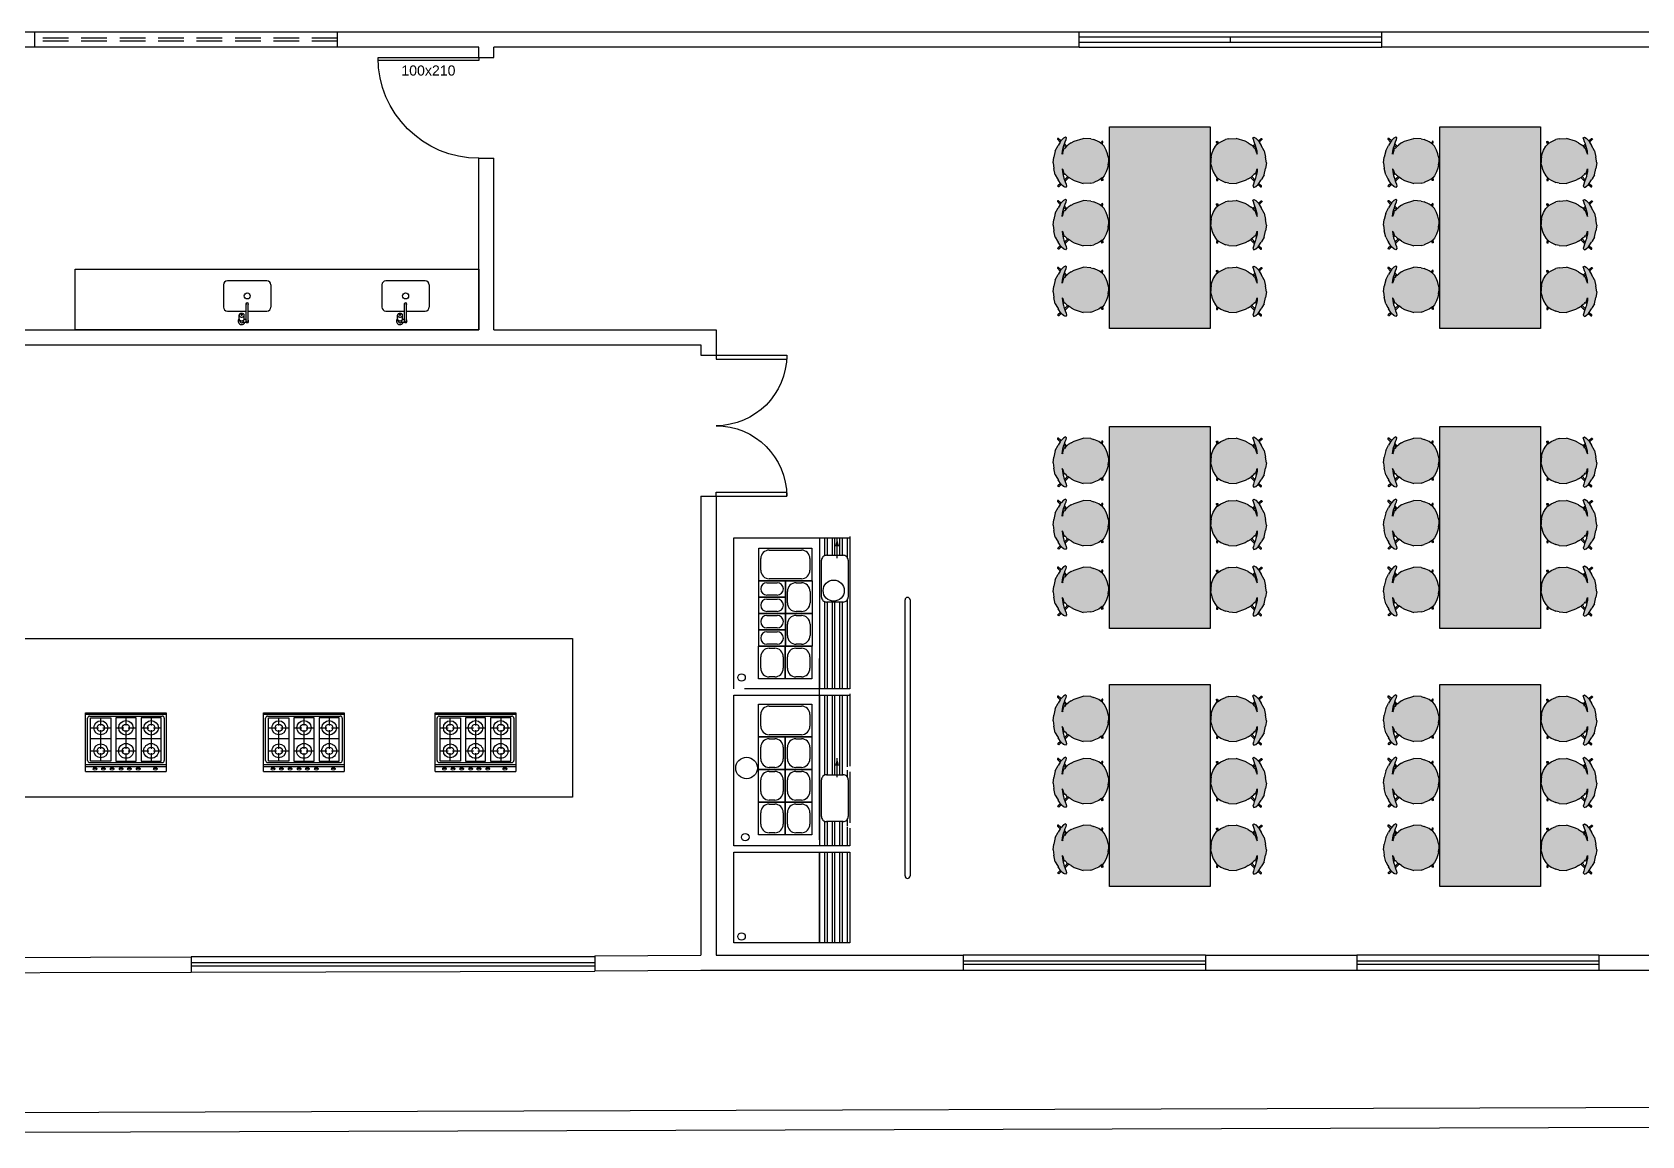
# Model space of a CAD drawing. Header units: centimetres. Extents: x 0 to 1084401, y -139216 to 99734.
# Drawn here: x 906148 to 907743, y 9713 to 10807 of the extents above; entities that cross this region are included whole.
import ezdxf
from ezdxf.enums import TextEntityAlignment as Align

# ---------------------------------------------------------------- set-up
doc = ezdxf.new("R2010")
doc.units = ezdxf.units.CM
doc.header["$LTSCALE"] = 4
doc.linetypes.add('DASHED2', pattern=[9.525, 6.35, -3.175])
for name, color, linetype in [('0.1', 1, 'Continuous'), ('0.2', 2, 'Continuous'), ('0.6', 6, 'Continuous'), ('001-MOBILIA', 253, 'Continuous'), ('02-CONT', 2, 'Continuous'), ('AIT-AUX-03', 2, 'Continuous'), ('AIT-LAY-HTC', 254, 'Continuous'), ('AIT-LAY-MOB', 2, 'Continuous')]:
    doc.layers.add(name, color=color, linetype=linetype)
doc.styles.add('2mm 1-50', font='arial.ttf', dxfattribs={"height": 0.1})

# ---------------------------------------------------------------- blocks, each defined once
blk = doc.blocks.new('1_00e')
blk.add_lwpolyline([(-28.4, -52.3), (-25.4, -52.3), (-25.4, 47.7), (-28.4, 47.7)], close=True)
at = {"color": 1}
blk.add_arc((-28.4, -52.3), 100, 0, 90, dxfattribs=at)
blk = doc.blocks.new('1_00')
for p, q in [((-129.2, 59.1), (-129.2, 109.1)), ((-129.2, 109.1), (-126.2, 109.1)), ((-126.2, 59.1), (-126.2, 109.1)), ((-29.2, 109.1), (-32.2, 109.1)), ((-32.2, 59.1), (-32.2, 109.1)), ((-29.2, 59.1), (-29.2, 109.1)), ((-129.2, 59.1), (-126.2, 59.1)), ((-29.2, 59.1), (-32.2, 59.1))]:
    blk.add_line(p, q)
at = {"color": 1}
for centre, start, end in [((-129.2, 59.1), 0, 90), ((-29.2, 59.1), 90, 180)]:
    blk.add_arc(centre, 50, start, end, dxfattribs=at)
blk = doc.blocks.new('BOJO')
at = {"layer": '001-MOBILIA'}
for p, q in [((1061.974, 1872.996), (1061.974, 1872.811)), ((1062.234, 1873.036), (1062.014, 1873.036)), ((1062.274, 1872.606), (1062.274, 1872.996)), ((1061.86, 1872.801), (1061.86, 1872.844)), ((1061.875, 1872.873), (1061.882, 1872.873)), ((1061.875, 1872.838), (1061.882, 1872.838)), ((1061.875, 1872.811), (1062.045, 1872.811)), ((1061.875, 1872.791), (1062.045, 1872.791)), ((1061.89, 1872.811), (1061.89, 1872.832)), ((1061.895, 1872.881), (1061.933, 1872.881)), ((1061.895, 1872.831), (1061.933, 1872.831)), ((1061.974, 1872.791), (1061.974, 1872.606)), ((1062.234, 1872.566), (1062.014, 1872.566))]:
    blk.add_line(p, q, dxfattribs=at)
blk.add_circle((1062.124, 1872.801), 0.03, dxfattribs=at)
for centre, radius, start, end in [((1062.014, 1872.996), 0.04, 90, 180), ((1062.234, 1872.996), 0.04, 0, 90), ((1061.875, 1872.856), 0.035, 45.5847, 244.6231), ((1061.875, 1872.856), 0.0175, 90, 204.62), ((1061.85, 1872.844), 0.01, 0, 24.62), ((1061.875, 1872.856), 0.0175, 211.0027, 270), ((1061.875, 1872.801), 0.015, 41.8103, 318.1897), ((1061.875, 1872.801), 0.01, 90.0002, 270.0002), ((1061.913, 1872.856), 0.0352, 163.6751, 180), ((1061.913, 1872.856), 0.0352, 180, 196.3249), ((1061.904, 1872.858), 0.0262, 144.7356, 163.6751), ((1061.904, 1872.853), 0.0262, 196.3249, 215.2644), ((1061.898, 1872.862), 0.0195, 120.3612, 144.7356), ((1061.898, 1872.849), 0.0195, 215.2644, 239.6388), ((1061.895, 1872.868), 0.0127, 90, 120.3612), ((1061.895, 1872.843), 0.0127, 239.6388, 270), ((1061.875, 1872.856), 0.035, 295.3769, 314.4153), ((1061.95, 1872.856), 0.0352, 163.6751, 180), ((1061.95, 1872.856), 0.0352, 180, 196.3249), ((1061.942, 1872.858), 0.0262, 144.7356, 163.6751), ((1061.942, 1872.853), 0.0262, 196.3249, 215.2644), ((1061.936, 1872.862), 0.0195, 120.3612, 144.7356), ((1061.936, 1872.849), 0.0195, 215.2644, 239.6388), ((1061.933, 1872.868), 0.0127, 90, 120.3612), ((1061.933, 1872.843), 0.0127, 239.6388, 270), ((1061.933, 1872.868), 0.0127, 59.6388, 90), ((1061.933, 1872.843), 0.0127, 270, 300.3612), ((1061.943, 1872.856), 0.00787, 144.7356, 163.6751), ((1061.945, 1872.856), 0.0106, 163.6751, 180), ((1061.945, 1872.856), 0.0106, 180, 196.3249), ((1061.943, 1872.855), 0.00787, 196.3249, 215.2644), ((1061.941, 1872.858), 0.00586, 120.3612, 144.7356), ((1061.941, 1872.854), 0.00586, 215.2644, 239.6388), ((1061.94, 1872.859), 0.00381, 90, 120.3612), ((1061.94, 1872.852), 0.00381, 239.6388, 270), ((1061.929, 1872.862), 0.0195, 35.2644, 59.6388), ((1061.929, 1872.849), 0.0195, 300.3612, 324.7356), ((1061.94, 1872.859), 0.00381, 59.6388, 90), ((1061.94, 1872.852), 0.00381, 270, 300.3612), ((1061.939, 1872.858), 0.00586, 35.2644, 59.6388), ((1061.939, 1872.854), 0.00586, 300.3612, 324.7356), ((1061.937, 1872.856), 0.00787, 16.3249, 35.2644), ((1061.937, 1872.855), 0.00787, 324.7356, 343.6751), ((1061.924, 1872.858), 0.0262, 16.3249, 35.2644), ((1061.935, 1872.856), 0.0106, 0, 16.3249), ((1061.935, 1872.856), 0.0106, 343.6751, 0), ((1061.924, 1872.853), 0.0262, 324.7356, 343.6751), ((1061.915, 1872.856), 0.0352, 0, 16.3249), ((1061.915, 1872.856), 0.0352, 343.6751, 0), ((1062.045, 1872.801), 0.0125, 233.1301, 126.8699), ((1062.045, 1872.801), 0.01, 270.0001, 90.0001), ((1062.014, 1872.606), 0.04, 180, 270), ((1062.234, 1872.606), 0.04, 270, 0)]:
    blk.add_arc(centre, radius, start, end, dxfattribs=at)
blk = doc.blocks.new('TDS-190MTOP')
at = {"layer": 'AIT-LAY-HTC'}
blk.add_hatch(color=256, dxfattribs=at).paths.add_polyline_path([(-190, 94.9), (-190, 0), (0, 0), (0, 94.9)])
at = {"linetype": 'Continuous'}
for p, q in [((-190, 0), (-190, 94.9)), ((-190, 94.9), (0, 94.9)), ((0, 94.9), (0, 0)), ((0, 0), (-190, 0))]:
    blk.add_line(p, q, dxfattribs=at)
blk = doc.blocks.new('cadeira formiga')
at = {"layer": 'AIT-LAY-HTC'}
h = blk.add_hatch(color=7, dxfattribs=at)
h.set_gradient(color1=(255, 255, 255), color2=(237, 228, 202), rotation=45, tint=1, name='INVSPHERICAL')
h.paths.add_polyline_path([(0.147, -0.215), (0.179, -0.223), (0.254, -0.228), (0.346, -0.198), (0.376, -0.182), (0.405, -0.162), (0.421, -0.149), (0.427, -0.144), (0.431, -0.137), (0.436, -0.128), (0.439, -0.127), (0.443, -0.132), (0.446, -0.128), (0.452, -0.109), (0.462, -0.079), (0.466, -0.07), (0.467, -0.069), (0.465, -0.098), (0.457, -0.132), (0.449, -0.156), (0.444, -0.171), (0.436, -0.193), (0.428, -0.215), (0.423, -0.232), (0.434, -0.24), (0.453, -0.229), (0.477, -0.205), (0.479, -0.203), (0.486, -0.19), (0.507, -0.156), (0.536, -0.103), (0.55, -0.037), (0.559, 0.02), (0.55, 0.076), (0.536, 0.141), (0.514, 0.179), (0.509, 0.189), (0.507, 0.192), (0.477, 0.239), (0.453, 0.259), (0.434, 0.268), (0.423, 0.254), (0.428, 0.235), (0.436, 0.21), (0.449, 0.172), (0.454, 0.157), (0.457, 0.146), (0.465, 0.11), (0.467, 0.08), (0.466, 0.079), (0.462, 0.087), (0.452, 0.116), (0.446, 0.133), (0.443, 0.135), (0.439, 0.129), (0.436, 0.129), (0.432, 0.137), (0.427, 0.144), (0.422, 0.148), (0.405, 0.162), (0.376, 0.181), (0.346, 0.198), (0.254, 0.229), (0.179, 0.225), (0.147, 0.216), (0.099, 0.195), (0.076, 0.179), (0.064, 0.171), (0.061, 0.169), (0.045, 0.15), (0.023, 0.111), (0.01, 0.073), (0.003, 0.043), (0, 0.014), (0, -0.014), (0.003, -0.043), (0.01, -0.073), (0.023, -0.11), (0.045, -0.148), (0.061, -0.166), (0.065, -0.169), (0.077, -0.178), (0.099, -0.193)])
h = blk.add_hatch(color=7, dxfattribs=at)
h.set_gradient(color1=(255, 255, 255), color2=(214, 214, 214), tint=1, name='INVSPHERICAL')
h.paths.add_polyline_path([(0.073, 0.182), (0.069, 0.191), (0.069, 0.191), (0.065, 0.199), (0.065, 0.198), (0.057, 0.197), (0.057, 0.197), (0.056, 0.189), (0.062, 0.172), (0.064, 0.171), (0.076, 0.179)])
h = blk.add_hatch(color=7, dxfattribs=at)
h.set_gradient(color1=(255, 255, 255), color2=(214, 214, 214), tint=1, name='INVSPHERICAL')
h.paths.add_polyline_path([(0.443, 0.189), (0.438, 0.205), (0.433, 0.2), (0.399, 0.166), (0.405, 0.162), (0.411, 0.157)])
h.paths.add_polyline_path([(0.476, 0.239), (0.477, 0.239), (0.484, 0.228), (0.51, 0.252), (0.509, 0.26), (0.501, 0.262)])
h.paths.add_polyline_path([(0.438, -0.166), (0.444, -0.171), (0.449, -0.156), (0.434, -0.141), (0.431, -0.137), (0.427, -0.144), (0.421, -0.149), (0.424, -0.151)])
h.paths.add_polyline_path([(0.506, -0.227), (0.514, -0.226), (0.515, -0.218), (0.486, -0.19), (0.479, -0.203)])
h = blk.add_hatch(color=7, dxfattribs=at)
h.set_gradient(color1=(255, 255, 255), color2=(214, 214, 214), tint=1, name='INVSPHERICAL')
h.paths.add_polyline_path([(0.073, -0.182), (0.077, -0.178), (0.065, -0.169), (0.065, -0.169), (0.062, -0.172), (0.056, -0.189), (0.057, -0.197), (0.065, -0.198), (0.069, -0.191), (0.069, -0.191)])
for p, q in [((0.045, 0.15), (0.061, 0.169)), ((0.056, 0.189), (0.057, 0.197)), ((0.062, 0.172), (0.056, 0.189)), ((0.057, 0.197), (0.065, 0.198)), ((0.057, 0.197), (0.057, 0.197)), ((0.061, 0.169), (0.064, 0.171)), ((0.064, 0.171), (0.062, 0.172)), ((0.064, 0.171), (0.076, 0.179)), ((0.065, 0.199), (0.069, 0.191)), ((0.065, 0.198), (0.065, 0.199)), ((0.073, 0.182), (0.069, 0.191)), ((0.069, 0.191), (0.069, 0.191)), ((0.073, 0.182), (0.072, 0.183)), ((0.076, 0.179), (0.073, 0.182)), ((0.076, 0.179), (0.099, 0.195)), ((0.099, 0.195), (0.147, 0.216)), ((0.179, 0.225), (0.147, 0.216)), ((0.179, 0.225), (0.254, 0.229)), ((0.346, 0.198), (0.254, 0.229)), ((0.376, 0.181), (0.346, 0.198)), ((0.376, 0.181), (0.405, 0.162)), ((0.399, 0.166), (0.433, 0.2)), ((0.411, 0.157), (0.443, 0.189)), ((0.421, 0.188), (0.424, 0.191)), ((0.423, 0.254), (0.434, 0.268)), ((0.428, 0.235), (0.423, 0.254)), ((0.429, 0.175), (0.425, 0.172)), ((0.436, 0.21), (0.428, 0.235)), ((0.433, 0.2), (0.438, 0.205)), ((0.434, 0.268), (0.453, 0.259)), ((0.449, 0.172), (0.436, 0.21)), ((0.454, 0.157), (0.449, 0.172)), ((0.453, 0.259), (0.477, 0.239)), ((0.476, 0.239), (0.501, 0.262)), ((0.477, 0.239), (0.507, 0.192)), ((0.484, 0.228), (0.51, 0.252)), ((0.501, 0.262), (0.509, 0.26)), ((0.509, 0.189), (0.507, 0.192)), ((0.509, 0.26), (0.509, 0.26)), ((0.509, 0.26), (0.51, 0.252)), ((0.514, 0.179), (0.509, 0.189)), ((0.51, 0.252), (0.51, 0.252)), ((0.536, 0.141), (0.514, 0.179)), ((0.003, 0.043), (0, 0.014)), ((0, -0.014), (0, 0.014)), ((0.003, 0.043), (0.01, 0.073)), ((0.01, 0.073), (0.023, 0.111)), ((0.023, 0.111), (0.045, 0.15)), ((0.422, 0.148), (0.405, 0.162)), ((0.427, 0.144), (0.422, 0.148)), ((0.432, 0.137), (0.427, 0.144)), ((0.436, 0.129), (0.432, 0.137)), ((0.439, 0.129), (0.436, 0.129)), ((0.443, 0.135), (0.439, 0.129)), ((0.443, 0.135), (0.446, 0.133)), ((0.452, 0.116), (0.446, 0.133)), ((0.462, 0.087), (0.452, 0.116)), ((0.457, 0.146), (0.454, 0.157)), ((0.465, 0.11), (0.457, 0.146)), ((0.462, 0.087), (0.466, 0.079)), ((0.467, 0.08), (0.465, 0.11)), ((0.466, 0.079), (0.467, 0.08)), ((0.536, 0.141), (0.55, 0.076)), ((0.559, 0.02), (0.55, 0.076)), ((0.559, 0.02), (0.55, -0.037)), ((0.003, -0.043), (0, -0.014)), ((0.003, -0.043), (0.01, -0.073)), ((0.01, -0.073), (0.023, -0.11)), ((0.023, -0.11), (0.045, -0.148)), ((0.045, -0.148), (0.061, -0.166)), ((0.376, -0.182), (0.405, -0.162)), ((0.421, -0.149), (0.405, -0.162)), ((0.427, -0.144), (0.421, -0.149)), ((0.421, -0.149), (0.424, -0.151)), ((0.424, -0.151), (0.438, -0.166)), ((0.431, -0.137), (0.427, -0.144)), ((0.436, -0.128), (0.431, -0.137)), ((0.434, -0.141), (0.431, -0.137)), ((0.434, -0.141), (0.449, -0.156)), ((0.439, -0.127), (0.436, -0.128)), ((0.443, -0.132), (0.439, -0.127)), ((0.443, -0.132), (0.446, -0.128)), ((0.449, -0.156), (0.444, -0.171)), ((0.452, -0.109), (0.446, -0.128)), ((0.457, -0.132), (0.449, -0.156)), ((0.449, -0.156), (0.449, -0.156)), ((0.462, -0.079), (0.452, -0.109)), ((0.465, -0.098), (0.457, -0.132)), ((0.462, -0.079), (0.466, -0.07)), ((0.467, -0.069), (0.465, -0.098)), ((0.466, -0.07), (0.467, -0.069)), ((0.486, -0.19), (0.507, -0.156)), ((0.536, -0.103), (0.507, -0.156)), ((0.536, -0.103), (0.55, -0.037)), ((0.062, -0.172), (0.056, -0.189)), ((0.056, -0.189), (0.057, -0.197)), ((0.057, -0.197), (0.057, -0.197)), ((0.057, -0.197), (0.065, -0.198)), ((0.061, -0.166), (0.065, -0.169)), ((0.065, -0.169), (0.062, -0.172)), ((0.065, -0.169), (0.077, -0.178)), ((0.065, -0.199), (0.069, -0.191)), ((0.065, -0.198), (0.065, -0.199)), ((0.073, -0.182), (0.069, -0.191)), ((0.069, -0.191), (0.069, -0.191)), ((0.073, -0.182), (0.072, -0.183)), ((0.077, -0.178), (0.073, -0.182)), ((0.077, -0.178), (0.099, -0.193)), ((0.099, -0.193), (0.147, -0.215)), ((0.179, -0.223), (0.147, -0.215)), ((0.179, -0.223), (0.254, -0.228)), ((0.346, -0.198), (0.254, -0.228)), ((0.376, -0.182), (0.346, -0.198)), ((0.428, -0.215), (0.423, -0.232)), ((0.423, -0.232), (0.434, -0.24)), ((0.436, -0.193), (0.428, -0.215)), ((0.434, -0.24), (0.453, -0.229)), ((0.444, -0.171), (0.436, -0.193)), ((0.438, -0.166), (0.444, -0.171)), ((0.453, -0.229), (0.477, -0.205)), ((0.477, -0.205), (0.479, -0.203)), ((0.479, -0.203), (0.486, -0.19)), ((0.479, -0.203), (0.506, -0.227)), ((0.486, -0.19), (0.515, -0.218)), ((0.506, -0.227), (0.514, -0.226)), ((0.514, -0.226), (0.515, -0.218)), ((0.514, -0.226), (0.514, -0.226)), ((0.515, -0.218), (0.515, -0.218))]:
    blk.add_line(p, q)

msp = doc.modelspace()

# ---------------------------------------------------------------- linework, layer by layer
at = {"layer": '0.1'}
for p, q in [((907485.235, 10807.013), (907185.235, 10807.013)), ((907185.235, 10792.013), (907485.235, 10792.013))]:
    msp.add_line(p, q, dxfattribs=at)
at = {"layer": '0.1', "linetype": 'DASHED2'}
for points in [[(906450.204, 10801.013), (906150.204, 10801.013)], [(906450.204, 10798.013), (906150.204, 10798.013)]]:
    msp.add_lwpolyline(points, dxfattribs=at)
at = {"layer": '0.2'}
for p, q in [((907485.235, 10802.013), (907185.235, 10802.013)), ((907335.235, 10797.013), (907335.235, 10802.013)), ((907185.235, 10797.013), (907485.235, 10797.013)), ((906842.794, 10156.205), (906842.794, 10305.765)), ((906842.794, 10305.765), (906927.794, 10305.765)), ((906887.911, 10305.765), (906927.794, 10305.765)), ((906927.794, 10305.765), (906957.706, 10305.765)), ((906927.794, 10305.765), (906927.794, 10156.205)), ((906927.794, 10305.765), (906927.794, 10156.205)), ((906932.776, 10305.765), (906932.776, 10288.148)), ((906935.268, 10305.765), (906935.268, 10288.565)), ((906940.254, 10305.765), (906940.254, 10288.565)), ((906942.746, 10305.765), (906942.746, 10288.565)), ((906945.242, 10285.824), (906945.242, 10305.017)), ((906947.731, 10305.765), (906947.731, 10288.565)), ((906950.224, 10305.765), (906950.224, 10288.565)), ((906955.209, 10305.765), (906955.209, 10286.576)), ((906957.702, 10305.765), (906957.702, 10156.205)), ((906957.706, 10307.011), (906957.706, 10156.205)), ((906867.596, 10263.251), (906867.596, 10295.656)), ((906867.596, 10295.656), (906920.316, 10295.656)), ((906878.066, 10293.662), (906909.797, 10293.662)), ((906920.316, 10295.656), (906920.316, 10263.251)), ((906869.591, 10273.72), (906869.591, 10285.187)), ((906918.272, 10285.187), (906918.272, 10273.72)), ((906929.788, 10247.187), (906929.788, 10283.58)), ((906934.773, 10288.565), (906951.225, 10288.565)), ((906956.21, 10283.58), (906956.21, 10247.187)), ((906920.316, 10263.251), (906867.596, 10263.251)), ((906867.597, 10247.049), (906867.597, 10263.251)), ((906867.597, 10263.251), (906894.019, 10263.251)), ((906875.748, 10261.257), (906885.868, 10261.257)), ((906909.797, 10265.245), (906878.066, 10265.245)), ((906894.019, 10263.251), (906894.019, 10247.049)), ((906894.019, 10230.847), (906894.019, 10263.251)), ((906894.019, 10263.251), (906920.441, 10263.251)), ((906904.538, 10261.257), (906909.922, 10261.257)), ((906920.441, 10263.251), (906920.441, 10230.847)), ((906894.019, 10247.049), (906867.597, 10247.049)), ((906867.597, 10230.847), (906867.597, 10247.049)), ((906867.597, 10247.049), (906894.019, 10247.049)), ((906885.868, 10249.043), (906875.748, 10249.043)), ((906875.748, 10245.055), (906885.868, 10245.055)), ((906894.019, 10247.049), (906894.019, 10230.847)), ((906896.063, 10241.316), (906896.063, 10252.782)), ((906918.397, 10252.782), (906918.397, 10241.316)), ((906932.776, 10242.619), (906932.776, 10156.205)), ((906951.225, 10242.202), (906934.773, 10242.202)), ((906935.268, 10242.202), (906935.268, 10156.205)), ((906940.254, 10242.202), (906940.254, 10156.205)), ((906942.746, 10242.202), (906942.746, 10156.205)), ((906947.731, 10242.202), (906947.731, 10156.205)), ((906950.224, 10242.202), (906950.224, 10156.205)), ((906955.209, 10244.191), (906955.209, 10156.205)), ((907012.544, 9970.714), (907012.544, 10244.321)), ((907015.037, 10246.814), (907015.037, 10246.814)), ((907017.53, 10244.321), (907017.53, 9970.714)), ((906867.597, 10214.644), (906867.597, 10230.847)), ((906867.597, 10230.847), (906894.019, 10230.847)), ((906894.019, 10230.847), (906867.597, 10230.847)), ((906885.868, 10232.841), (906875.748, 10232.841)), ((906875.748, 10228.853), (906885.868, 10228.853)), ((906894.019, 10230.847), (906894.019, 10214.644)), ((906894.019, 10198.442), (906894.019, 10230.847)), ((906894.019, 10230.847), (906920.441, 10230.847)), ((906920.441, 10230.847), (906894.019, 10230.847)), ((906909.922, 10232.841), (906904.538, 10232.841)), ((906904.538, 10228.853), (906909.922, 10228.853)), ((906920.441, 10230.847), (906920.441, 10198.442)), ((906894.019, 10214.644), (906867.597, 10214.644)), ((906867.597, 10198.442), (906867.597, 10214.644)), ((906867.597, 10214.644), (906894.019, 10214.644)), ((906885.868, 10216.638), (906875.748, 10216.638)), ((906875.748, 10212.65), (906885.868, 10212.65)), ((906894.019, 10214.644), (906894.019, 10198.442)), ((906896.063, 10208.911), (906896.063, 10220.377)), ((906918.397, 10220.377), (906918.397, 10208.911)), ((906867.472, 10166.037), (906867.472, 10198.442)), ((906867.472, 10198.442), (906893.894, 10198.442)), ((906894.019, 10198.442), (906867.597, 10198.442)), ((906885.868, 10200.436), (906875.748, 10200.436)), ((906877.991, 10196.448), (906883.375, 10196.448)), ((906893.894, 10198.442), (906893.894, 10166.037)), ((906893.894, 10166.037), (906893.894, 10198.442)), ((906893.894, 10198.442), (906920.316, 10198.442)), ((906920.441, 10198.442), (906894.019, 10198.442)), ((906904.413, 10196.448), (906909.797, 10196.448)), ((906909.922, 10200.436), (906904.538, 10200.436)), ((906920.316, 10198.442), (906920.316, 10166.037)), ((906869.516, 10176.506), (906869.516, 10187.973)), ((906891.85, 10187.973), (906891.85, 10176.506)), ((906895.938, 10176.506), (906895.938, 10187.973)), ((906918.272, 10187.973), (906918.272, 10176.506)), ((906927.794, 10006.645), (906927.794, 10186.117)), ((906893.894, 10166.037), (906867.472, 10166.037)), ((906883.375, 10168.031), (906877.991, 10168.031)), ((906920.316, 10166.037), (906893.894, 10166.037)), ((906909.797, 10168.031), (906904.413, 10168.031)), ((906842.794, 10149.973), (906927.794, 10149.973)), ((906842.794, 10000.413), (906842.794, 10149.973)), ((906927.794, 10156.205), (906853.374, 10156.205)), ((906927.794, 10156.205), (906887.911, 10156.205)), ((906887.911, 10149.973), (906927.794, 10149.973)), ((906957.706, 10156.205), (906927.794, 10156.205)), ((906927.794, 10149.973), (906957.706, 10149.973)), ((906927.794, 10149.973), (906927.794, 10000.413)), ((906927.794, 10149.973), (906927.794, 10000.413)), ((906932.776, 10149.973), (906932.776, 10070.538)), ((906935.268, 10149.973), (906935.268, 10070.955)), ((906940.254, 10149.973), (906940.254, 10070.955)), ((906942.746, 10149.973), (906942.746, 10070.955)), ((906947.731, 10149.973), (906947.731, 10070.955)), ((906950.224, 10149.973), (906950.224, 10070.955)), ((906955.209, 10149.973), (906955.209, 10078.847)), ((906957.702, 10149.973), (906957.702, 10079.536)), ((906957.706, 10151.219), (906957.706, 10079.536)), ((906200.466, 10132.489), (906280.457, 10132.489)), ((906200.466, 10074.36), (906200.466, 10132.489)), ((906200.466, 10131.122), (906280.457, 10131.122)), ((906280.457, 10132.489), (906280.457, 10074.36)), ((906376.883, 10132.489), (906456.874, 10132.489)), ((906376.883, 10074.36), (906376.883, 10132.489)), ((906376.883, 10131.122), (906456.874, 10131.122)), ((906456.874, 10132.489), (906456.874, 10074.36)), ((906546.884, 10132.489), (906626.875, 10132.489)), ((906546.884, 10074.36), (906546.884, 10132.489)), ((906546.884, 10131.122), (906626.875, 10131.122)), ((906626.875, 10132.489), (906626.875, 10074.36)), ((906867.472, 10108.706), (906867.472, 10141.111)), ((906867.472, 10141.111), (906920.192, 10141.111)), ((906869.591, 10119.175), (906869.591, 10130.641)), ((906878.066, 10139.117), (906909.797, 10139.117)), ((906918.272, 10130.641), (906918.272, 10119.175)), ((906920.192, 10141.111), (906920.192, 10108.706)), ((906202.466, 10085.091), (906202.466, 10127.122)), ((906204.466, 10129.122), (906276.457, 10129.122)), ((906205.466, 10084.494), (906205.466, 10127.36)), ((906205.466, 10127.36), (906225.466, 10127.36)), ((906205.466, 10117.54), (906213.238, 10117.54)), ((906215.466, 10119.768), (906215.466, 10127.36)), ((906215.466, 10106.994), (906215.466, 10115.311)), ((906217.694, 10117.54), (906225.466, 10117.54)), ((906225.466, 10127.36), (906225.466, 10084.494)), ((906230.466, 10127.36), (906230.466, 10084.494)), ((906250.466, 10127.36), (906230.466, 10127.36)), ((906230.466, 10117.54), (906238.316, 10117.54)), ((906240.466, 10127.36), (906240.466, 10119.766)), ((906240.466, 10115.313), (906240.466, 10106.994)), ((906242.773, 10117.54), (906250.466, 10117.54)), ((906250.466, 10084.494), (906250.466, 10127.36)), ((906275.434, 10127.36), (906255.434, 10127.36)), ((906255.434, 10127.36), (906255.434, 10084.494)), ((906255.434, 10117.54), (906263.283, 10117.54)), ((906265.434, 10127.36), (906265.434, 10119.766)), ((906265.434, 10115.313), (906265.434, 10106.994)), ((906267.74, 10117.54), (906275.434, 10117.54)), ((906275.434, 10084.494), (906275.434, 10127.36)), ((906278.457, 10127.122), (906278.457, 10085.091)), ((906378.883, 10085.091), (906378.883, 10127.122)), ((906380.883, 10129.122), (906452.874, 10129.122)), ((906381.883, 10084.494), (906381.883, 10127.36)), ((906381.883, 10127.36), (906401.883, 10127.36)), ((906381.883, 10117.54), (906389.654, 10117.54)), ((906391.883, 10119.768), (906391.883, 10127.36)), ((906391.883, 10106.994), (906391.883, 10115.311)), ((906394.111, 10117.54), (906401.883, 10117.54)), ((906401.883, 10127.36), (906401.883, 10084.494)), ((906406.883, 10127.36), (906406.883, 10084.494)), ((906426.883, 10127.36), (906406.883, 10127.36)), ((906406.883, 10117.54), (906414.733, 10117.54)), ((906416.883, 10127.36), (906416.883, 10119.766)), ((906416.883, 10115.313), (906416.883, 10106.994)), ((906419.189, 10117.54), (906426.883, 10117.54)), ((906426.883, 10084.494), (906426.883, 10127.36)), ((906451.85, 10127.36), (906431.85, 10127.36)), ((906431.85, 10127.36), (906431.85, 10084.494)), ((906431.85, 10117.54), (906439.7, 10117.54)), ((906441.85, 10127.36), (906441.85, 10119.766)), ((906441.85, 10115.313), (906441.85, 10106.994)), ((906444.157, 10117.54), (906451.85, 10117.54)), ((906451.85, 10084.494), (906451.85, 10127.36)), ((906454.874, 10127.122), (906454.874, 10085.091)), ((906548.884, 10085.091), (906548.884, 10127.122)), ((906550.884, 10129.122), (906622.875, 10129.122)), ((906551.884, 10084.494), (906551.884, 10127.36)), ((906551.884, 10127.36), (906571.884, 10127.36)), ((906551.884, 10117.54), (906559.655, 10117.54)), ((906561.884, 10119.768), (906561.884, 10127.36)), ((906561.884, 10106.994), (906561.884, 10115.311)), ((906564.112, 10117.54), (906571.884, 10117.54)), ((906571.884, 10127.36), (906571.884, 10084.494)), ((906576.884, 10127.36), (906576.884, 10084.494)), ((906596.884, 10127.36), (906576.884, 10127.36)), ((906576.884, 10117.54), (906584.733, 10117.54)), ((906586.884, 10127.36), (906586.884, 10119.766)), ((906586.884, 10115.313), (906586.884, 10106.994)), ((906589.19, 10117.54), (906596.884, 10117.54)), ((906596.884, 10084.494), (906596.884, 10127.36)), ((906621.851, 10127.36), (906601.851, 10127.36)), ((906601.851, 10127.36), (906601.851, 10084.494)), ((906601.851, 10117.54), (906609.701, 10117.54)), ((906611.851, 10127.36), (906611.851, 10119.766)), ((906611.851, 10115.313), (906611.851, 10106.994)), ((906614.157, 10117.54), (906621.851, 10117.54)), ((906621.851, 10084.494), (906621.851, 10127.36)), ((906624.875, 10127.122), (906624.875, 10085.091)), ((906205.466, 10106.994), (906225.466, 10106.994)), ((906215.466, 10096.841), (906215.466, 10106.994)), ((906230.466, 10106.994), (906250.466, 10106.994)), ((906240.466, 10106.994), (906240.466, 10096.839)), ((906255.434, 10106.994), (906275.434, 10106.994)), ((906265.434, 10106.994), (906265.434, 10096.839)), ((906381.883, 10106.994), (906401.883, 10106.994)), ((906391.883, 10096.841), (906391.883, 10106.994)), ((906406.883, 10106.994), (906426.883, 10106.994)), ((906416.883, 10106.994), (906416.883, 10096.839)), ((906431.85, 10106.994), (906451.85, 10106.994)), ((906441.85, 10106.994), (906441.85, 10096.839)), ((906551.884, 10106.994), (906571.884, 10106.994)), ((906561.884, 10096.841), (906561.884, 10106.994)), ((906576.884, 10106.994), (906596.884, 10106.994)), ((906586.884, 10106.994), (906586.884, 10096.839)), ((906601.851, 10106.994), (906621.851, 10106.994)), ((906611.851, 10106.994), (906611.851, 10096.839)), ((906920.192, 10108.706), (906867.472, 10108.706)), ((906867.472, 10108.706), (906893.894, 10108.706)), ((906867.472, 10076.301), (906867.472, 10108.706)), ((906869.516, 10086.77), (906869.516, 10098.237)), ((906877.991, 10106.712), (906883.375, 10106.712)), ((906909.797, 10110.7), (906878.066, 10110.7)), ((906891.85, 10098.237), (906891.85, 10086.77)), ((906893.894, 10108.706), (906893.894, 10076.301)), ((906893.894, 10076.301), (906893.894, 10108.706)), ((906893.894, 10108.706), (906920.316, 10108.706)), ((906895.938, 10086.77), (906895.938, 10098.237)), ((906904.413, 10106.712), (906909.797, 10106.712)), ((906918.272, 10098.237), (906918.272, 10086.77)), ((906920.316, 10108.706), (906920.316, 10076.301)), ((906204.466, 10083.091), (906276.457, 10083.091)), ((906205.466, 10094.674), (906213.239, 10094.674)), ((906225.466, 10084.494), (906205.466, 10084.494)), ((906215.466, 10084.494), (906215.466, 10092.384)), ((906217.694, 10094.674), (906225.466, 10094.674)), ((906230.466, 10094.674), (906238.317, 10094.674)), ((906230.466, 10084.494), (906250.466, 10084.494)), ((906240.466, 10092.386), (906240.466, 10084.494)), ((906242.772, 10094.674), (906250.466, 10094.674)), ((906255.434, 10094.674), (906263.284, 10094.674)), ((906255.434, 10084.494), (906275.434, 10084.494)), ((906265.434, 10092.386), (906265.434, 10084.494)), ((906267.739, 10094.674), (906275.434, 10094.674)), ((906380.883, 10083.091), (906452.874, 10083.091)), ((906381.883, 10094.674), (906389.655, 10094.674)), ((906401.883, 10084.494), (906381.883, 10084.494)), ((906391.883, 10084.494), (906391.883, 10092.384)), ((906394.11, 10094.674), (906401.883, 10094.674)), ((906406.883, 10094.674), (906414.734, 10094.674)), ((906406.883, 10084.494), (906426.883, 10084.494)), ((906416.883, 10092.386), (906416.883, 10084.494)), ((906419.188, 10094.674), (906426.883, 10094.674)), ((906431.85, 10094.674), (906439.701, 10094.674)), ((906431.85, 10084.494), (906451.85, 10084.494)), ((906441.85, 10092.386), (906441.85, 10084.494)), ((906444.156, 10094.674), (906451.85, 10094.674)), ((906550.884, 10083.091), (906622.875, 10083.091)), ((906551.884, 10094.674), (906559.656, 10094.674)), ((906571.884, 10084.494), (906551.884, 10084.494)), ((906561.884, 10084.494), (906561.884, 10092.384)), ((906564.111, 10094.674), (906571.884, 10094.674)), ((906576.884, 10094.674), (906584.734, 10094.674)), ((906576.884, 10084.494), (906596.884, 10084.494)), ((906586.884, 10092.386), (906586.884, 10084.494)), ((906589.189, 10094.674), (906596.884, 10094.674)), ((906601.851, 10094.674), (906609.702, 10094.674)), ((906601.851, 10084.494), (906621.851, 10084.494)), ((906611.851, 10092.386), (906611.851, 10084.494)), ((906614.157, 10094.674), (906621.851, 10094.674)), ((906842.794, 10000.413), (906842.794, 10097.596)), ((906867.472, 10076.301), (906867.472, 10087.269)), ((906945.242, 10068.463), (906945.242, 10087.407)), ((906200.466, 10081.091), (906280.457, 10081.091)), ((906200.466, 10079.091), (906280.457, 10079.091)), ((906200.466, 10074.36), (906280.457, 10074.36)), ((906207.81, 10077.17), (906207.81, 10076.527)), ((906211.514, 10077.205), (906211.514, 10076.591)), ((906216.195, 10077.17), (906216.195, 10076.527)), ((906219.899, 10077.205), (906219.899, 10076.591)), ((906224.77, 10077.17), (906224.77, 10076.527)), ((906228.474, 10077.205), (906228.474, 10076.591)), ((906233.709, 10077.17), (906233.709, 10076.527)), ((906237.413, 10077.205), (906237.413, 10076.591)), ((906241.934, 10077.17), (906241.934, 10076.527)), ((906245.637, 10077.205), (906245.637, 10076.591)), ((906250.734, 10077.17), (906250.734, 10076.527)), ((906254.438, 10077.205), (906254.438, 10076.591)), ((906267.678, 10077.17), (906267.678, 10076.527)), ((906271.382, 10077.205), (906271.382, 10076.591)), ((906376.883, 10081.091), (906456.874, 10081.091)), ((906376.883, 10079.091), (906456.874, 10079.091)), ((906376.883, 10074.36), (906456.874, 10074.36)), ((906384.227, 10077.17), (906384.227, 10076.527)), ((906387.93, 10077.205), (906387.93, 10076.591)), ((906392.612, 10077.17), (906392.612, 10076.527)), ((906396.315, 10077.205), (906396.315, 10076.591)), ((906401.187, 10077.17), (906401.187, 10076.527)), ((906404.89, 10077.205), (906404.89, 10076.591)), ((906410.126, 10077.17), (906410.126, 10076.527)), ((906413.829, 10077.205), (906413.829, 10076.591)), ((906418.35, 10077.17), (906418.35, 10076.527)), ((906422.054, 10077.205), (906422.054, 10076.591)), ((906427.151, 10077.17), (906427.151, 10076.527)), ((906430.854, 10077.205), (906430.854, 10076.591)), ((906444.095, 10077.17), (906444.095, 10076.527)), ((906447.798, 10077.205), (906447.798, 10076.591)), ((906546.884, 10081.091), (906626.875, 10081.091)), ((906546.884, 10079.091), (906626.875, 10079.091)), ((906546.884, 10074.36), (906626.875, 10074.36)), ((906554.227, 10077.17), (906554.227, 10076.527)), ((906557.931, 10077.205), (906557.931, 10076.591)), ((906562.613, 10077.17), (906562.613, 10076.527)), ((906566.316, 10077.205), (906566.316, 10076.591)), ((906571.188, 10077.17), (906571.188, 10076.527)), ((906574.891, 10077.205), (906574.891, 10076.591)), ((906580.127, 10077.17), (906580.127, 10076.527)), ((906583.83, 10077.205), (906583.83, 10076.591)), ((906588.351, 10077.17), (906588.351, 10076.527)), ((906592.054, 10077.205), (906592.054, 10076.591)), ((906597.151, 10077.17), (906597.151, 10076.527)), ((906600.855, 10077.205), (906600.855, 10076.591)), ((906614.096, 10077.17), (906614.096, 10076.527)), ((906617.799, 10077.205), (906617.799, 10076.591)), ((906867.472, 10043.897), (906867.472, 10076.301)), ((906867.472, 10076.301), (906893.894, 10076.301)), ((906893.894, 10076.301), (906867.472, 10076.301)), ((906869.516, 10054.366), (906869.516, 10065.832)), ((906883.375, 10078.295), (906877.991, 10078.295)), ((906877.991, 10074.307), (906883.375, 10074.307)), ((906891.85, 10065.832), (906891.85, 10054.366)), ((906893.894, 10076.301), (906893.894, 10043.897)), ((906920.316, 10076.301), (906893.894, 10076.301)), ((906893.894, 10043.897), (906893.894, 10076.301)), ((906893.894, 10076.301), (906920.316, 10076.301)), ((906895.938, 10054.366), (906895.938, 10065.832)), ((906909.797, 10078.295), (906904.413, 10078.295)), ((906904.413, 10074.307), (906909.797, 10074.307)), ((906918.272, 10065.832), (906918.272, 10054.366)), ((906920.316, 10076.301), (906920.316, 10043.897)), ((906929.788, 10029.577), (906929.788, 10065.97)), ((906934.773, 10070.955), (906951.225, 10070.955)), ((906955.209, 10075.659), (906955.209, 10068.966)), ((906956.21, 10065.97), (906956.21, 10029.577)), ((906957.702, 10073.965), (906957.702, 10023.216)), ((906957.706, 10073.966), (906957.706, 10023.216)), ((906893.894, 10043.897), (906867.472, 10043.897)), ((906867.472, 10011.492), (906867.472, 10043.897)), ((906867.472, 10043.897), (906893.894, 10043.897)), ((906883.375, 10045.891), (906877.991, 10045.891)), ((906877.991, 10041.902), (906883.375, 10041.902)), ((906893.894, 10043.897), (906893.894, 10011.492)), ((906920.316, 10043.897), (906893.894, 10043.897)), ((906893.894, 10011.492), (906893.894, 10043.897)), ((906893.894, 10043.897), (906920.316, 10043.897)), ((906909.797, 10045.891), (906904.413, 10045.891)), ((906904.413, 10041.902), (906909.797, 10041.902)), ((906920.316, 10043.897), (906920.316, 10011.492)), ((906869.516, 10021.961), (906869.516, 10033.427)), ((906891.85, 10033.427), (906891.85, 10021.961)), ((906895.938, 10021.961), (906895.938, 10033.428)), ((906918.272, 10033.428), (906918.272, 10021.961)), ((906932.776, 10025.01), (906932.776, 10000.413)), ((906951.225, 10024.592), (906934.773, 10024.592)), ((906935.268, 10024.592), (906935.268, 10000.413)), ((906940.254, 10024.592), (906940.254, 10000.413)), ((906942.746, 10024.592), (906942.746, 10000.413)), ((906947.731, 10024.592), (906947.731, 10000.413)), ((906950.224, 10024.592), (906950.224, 10000.413)), ((906955.209, 10026.581), (906955.209, 10020.093)), ((906955.209, 10018.92), (906955.209, 10000.413)), ((906957.702, 10018.027), (906957.702, 10000.413)), ((906957.706, 10018.026), (906957.706, 10000.413)), ((906893.894, 10011.492), (906867.472, 10011.492)), ((906883.375, 10013.486), (906877.991, 10013.486)), ((906920.316, 10011.492), (906893.894, 10011.492)), ((906909.797, 10013.486), (906904.413, 10013.486)), ((906927.794, 10000.413), (906842.794, 10000.413)), ((906842.794, 9904.445), (906842.794, 9994.181)), ((906842.794, 9994.181), (906927.794, 9994.181)), ((906927.794, 10000.413), (906887.911, 10000.413)), ((906957.706, 10000.413), (906927.794, 10000.413)), ((906927.794, 9904.445), (906927.794, 9994.181)), ((906927.794, 9994.181), (906957.706, 9994.181)), ((906927.794, 9994.181), (906927.794, 9904.445)), ((906932.776, 9994.181), (906932.776, 9904.445)), ((906935.268, 9994.181), (906935.268, 9904.445)), ((906940.254, 9994.181), (906940.254, 9904.445)), ((906942.746, 9994.181), (906942.746, 9904.445)), ((906947.731, 9994.181), (906947.731, 9904.445)), ((906950.224, 9994.181), (906950.224, 9904.445)), ((906955.209, 9994.181), (906955.209, 9904.445)), ((906957.702, 9994.181), (906957.702, 9904.445)), ((906957.706, 9994.181), (906957.706, 9904.445)), ((907015.037, 9968.222), (907015.037, 9968.222)), ((906705.2, 9890.471), (906305.24, 9890.471)), ((906927.794, 9904.445), (906842.794, 9904.445)), ((906957.706, 9904.445), (906927.794, 9904.445)), ((907310.235, 9892.264), (907070.235, 9892.264)), ((907700.235, 9892.264), (907460.235, 9892.264)), ((906705.216, 9884.471), (906305.24, 9884.471)), ((906305.24, 9881.471), (906705.225, 9881.471)), ((906305.24, 9875.471), (906705.239, 9876.264)), ((907310.235, 9886.264), (907070.235, 9886.264)), ((907070.235, 9883.264), (907310.235, 9883.264)), ((907070.235, 9877.264), (907310.235, 9877.264)), ((907700.235, 9886.264), (907460.235, 9886.264)), ((907460.235, 9883.264), (907700.235, 9883.264)), ((907460.235, 9877.264), (907700.235, 9877.264))]:
    msp.add_line(p, q, dxfattribs=at)
for points in [[(906190.204, 10572.013), (906590.204, 10572.013), (906590.204, 10512.013), (906190.204, 10512.013)], [(906123.237, 10205.981), (906682.927, 10205.981), (906682.927, 10048.872), (906123.237, 10048.872)]]:
    msp.add_lwpolyline(points, close=True, dxfattribs=at)
for centre, radius in [((906941.877, 10253.543), 10.469), ((906215.538, 10117.566), 6.958), ((906215.466, 10117.54), 3.59), ((906240.487, 10117.566), 7.157), ((906240.466, 10117.54), 3.59), ((906265.454, 10117.566), 7.157), ((906265.434, 10117.54), 3.59), ((906391.954, 10117.566), 6.958), ((906391.883, 10117.54), 3.59), ((906416.903, 10117.566), 7.157), ((906416.883, 10117.54), 3.59), ((906441.87, 10117.566), 7.157), ((906441.85, 10117.54), 3.59), ((906561.955, 10117.566), 6.958), ((906561.884, 10117.54), 3.59), ((906586.904, 10117.566), 7.157), ((906586.884, 10117.54), 3.59), ((906611.871, 10117.566), 7.157), ((906611.851, 10117.54), 3.59), ((906215.538, 10094.735), 6.953), ((906215.466, 10094.674), 3.59), ((906240.466, 10094.674), 7.342), ((906240.466, 10094.674), 3.59), ((906265.434, 10094.674), 7.342), ((906265.434, 10094.674), 3.59), ((906391.954, 10094.735), 6.953), ((906391.883, 10094.674), 3.59), ((906416.883, 10094.674), 7.342), ((906416.883, 10094.674), 3.59), ((906441.85, 10094.674), 7.342), ((906441.85, 10094.674), 3.59), ((906561.955, 10094.735), 6.953), ((906561.884, 10094.674), 3.59), ((906586.884, 10094.674), 7.342), ((906586.884, 10094.674), 3.59), ((906611.851, 10094.674), 7.342), ((906611.851, 10094.674), 3.59), ((906855.506, 10077.686), 10.721)]:
    msp.add_circle(centre, radius, dxfattribs=at)
for centre, radius, start, end in [((906878.066, 10285.187), 8.475, 89.999957, 180.000043), ((906909.797, 10285.187), 8.475, 359.999529, 89.999615), ((906878.066, 10273.72), 8.475, 179.999957, 270.000043), ((906909.797, 10273.72), 8.475, 270.000385, 0.000471), ((906934.773, 10283.58), 4.985, 90.000685, 180.00077), ((906951.225, 10283.58), 4.985, 359.99923, 89.999315), ((906875.748, 10255.15), 6.107, 90, 270), ((906885.868, 10255.15), 6.107, 270, 90), ((906904.538, 10252.782), 8.475, 90.000385, 180.000471), ((906909.922, 10252.782), 8.475, 359.999957, 90.000043), ((906875.748, 10238.948), 6.107, 90, 270), ((906885.868, 10238.948), 6.107, 270, 90), ((906904.538, 10241.316), 8.475, 179.999529, 269.999615), ((906909.922, 10241.316), 8.475, 269.999957, 0.000043), ((906934.773, 10247.187), 4.985, 179.99923, 269.999315), ((906951.225, 10247.187), 4.985, 270.000685, 0.00077), ((907015.037, 10244.321), 2.493, 89.999957, 180.000043), ((907015.037, 10244.321), 2.492, 359.998502, 89.998587), ((906875.748, 10222.745), 6.107, 90, 270), ((906885.868, 10222.745), 6.107, 270, 90), ((906904.538, 10220.378), 8.475, 90.000385, 180.000471), ((906909.922, 10220.377), 8.475, 359.999957, 90.000043), ((906875.748, 10206.543), 6.107, 90, 270), ((906885.868, 10206.543), 6.107, 270, 90), ((906877.991, 10187.973), 8.475, 89.999957, 180.000043), ((906883.375, 10187.973), 8.475, 359.999957, 90.000043), ((906904.413, 10187.973), 8.475, 89.999957, 180.000043), ((906904.538, 10208.911), 8.475, 179.999529, 269.999615), ((906909.797, 10187.973), 8.475, 0.000385, 90.000471), ((906909.922, 10208.911), 8.475, 269.999957, 0.000043), ((906877.991, 10176.506), 8.475, 180.000385, 270.000471), ((906883.375, 10176.506), 8.475, 269.999529, 359.999615), ((906904.413, 10176.506), 8.475, 179.999957, 270.000043), ((906909.797, 10176.506), 8.475, 269.999529, 359.999615), ((906878.066, 10130.641), 8.475, 89.999957, 180.000043), ((906909.797, 10130.642), 8.475, 359.999529, 89.999615), ((906204.466, 10127.122), 2, 90, 180), ((906276.457, 10127.122), 2, 0, 90), ((906380.883, 10127.122), 2, 90, 180), ((906452.874, 10127.122), 2, 0, 90), ((906550.884, 10127.122), 2, 90, 180), ((906622.875, 10127.122), 2, 0, 90), ((906878.066, 10119.175), 8.475, 179.999957, 270.000043), ((906909.797, 10119.175), 8.475, 270.000385, 0.000471), ((906877.991, 10098.237), 8.475, 89.999529, 179.999615), ((906883.375, 10098.237), 8.475, 0.000385, 90.000471), ((906904.413, 10098.237), 8.475, 90.000385, 180.000471), ((906909.797, 10098.237), 8.475, 359.999957, 90.000043), ((906204.466, 10085.091), 2, 180, 270), ((906276.457, 10085.091), 2, 270, 0), ((906380.883, 10085.091), 2, 180, 270), ((906452.874, 10085.091), 2, 270, 0), ((906550.884, 10085.091), 2, 180, 270), ((906622.875, 10085.091), 2, 270, 0), ((906877.991, 10086.77), 8.475, 180.000385, 270.000471), ((906883.375, 10086.77), 8.475, 269.999529, 359.999615), ((906904.413, 10086.77), 8.475, 179.999957, 270.000043), ((906909.797, 10086.77), 8.475, 269.999529, 359.999615), ((906877.991, 10065.832), 8.475, 89.999957, 180.000043), ((906883.375, 10065.832), 8.475, 359.999957, 90.000043), ((906904.413, 10065.832), 8.475, 89.999957, 180.000043), ((906909.797, 10065.832), 8.475, 0.000385, 90.000471), ((906934.773, 10065.97), 4.985, 90.000685, 180.00077), ((906951.225, 10065.97), 4.985, 359.99923, 89.999315), ((906877.991, 10054.366), 8.475, 179.999957, 270.000043), ((906883.375, 10054.366), 8.475, 269.999957, 0.000043), ((906904.413, 10054.366), 8.475, 179.999957, 270.000043), ((906909.797, 10054.366), 8.475, 269.999529, 359.999615), ((906877.991, 10033.427), 8.475, 89.999957, 180.000043), ((906883.375, 10033.427), 8.475, 359.999957, 90.000043), ((906904.413, 10033.428), 8.475, 89.999957, 180.000043), ((906909.797, 10033.427), 8.475, 0.000385, 90.000471), ((906877.991, 10021.961), 8.475, 180.000385, 270.000471), ((906883.375, 10021.961), 8.475, 269.999529, 359.999615), ((906904.413, 10021.961), 8.475, 179.999957, 270.000043), ((906909.797, 10021.961), 8.475, 269.999529, 359.999615), ((906934.773, 10029.577), 4.985, 179.99923, 269.999315), ((906951.225, 10029.577), 4.985, 270.000685, 0.00077), ((907015.037, 9970.714), 2.493, 179.999957, 270.000043), ((907015.037, 9970.714), 2.492, 270.001413, 0.001498)]:
    msp.add_arc(centre, radius, start, end, dxfattribs=at)
for centre, major_axis, ratio, start_param, end_param in [((906850.521, 10167.422), (-2.644, -2.644), 1, 2.356198748795674, 8.63938405597526), ((906209.663, 10077.184), (1.853, 0.04), 0.53270941, 6.24792076, 9.42787291), ((906218.049, 10077.184), (1.853, 0.04), 0.53270941, 6.24792076, 9.42787291), ((906226.624, 10077.184), (1.853, 0.04), 0.53270941, 6.24792076, 9.42787291), ((906235.563, 10077.184), (1.853, 0.04), 0.53270941, 6.24792076, 9.42787291), ((906243.787, 10077.184), (1.853, 0.04), 0.53270941, 6.24792076, 9.42787291), ((906252.587, 10077.184), (1.853, 0.04), 0.53270941, 6.24792076, 9.42787291), ((906269.532, 10077.184), (1.853, 0.04), 0.53270941, 6.24792076, 9.42787291), ((906386.08, 10077.184), (1.853, 0.04), 0.53270941, 6.24792076, 9.42787291), ((906394.465, 10077.184), (1.853, 0.04), 0.53270941, 6.24792076, 9.42787291), ((906403.04, 10077.184), (1.853, 0.04), 0.53270941, 6.24792076, 9.42787291), ((906411.979, 10077.184), (1.853, 0.04), 0.53270941, 6.24792076, 9.42787291), ((906420.203, 10077.184), (1.853, 0.04), 0.53270941, 6.24792076, 9.42787291), ((906429.004, 10077.184), (1.853, 0.04), 0.53270941, 6.24792076, 9.42787291), ((906445.948, 10077.184), (1.853, 0.04), 0.53270941, 6.24792076, 9.42787291), ((906556.081, 10077.184), (1.853, 0.04), 0.53270941, 6.24792076, 9.42787291), ((906564.466, 10077.184), (1.853, 0.04), 0.53270941, 6.24792076, 9.42787291), ((906573.041, 10077.184), (1.853, 0.04), 0.53270941, 6.24792076, 9.42787291), ((906581.98, 10077.184), (1.853, 0.04), 0.53270941, 6.24792076, 9.42787291), ((906590.204, 10077.184), (1.853, 0.04), 0.53270941, 6.24792076, 9.42787291), ((906599.005, 10077.184), (1.853, 0.04), 0.53270941, 6.24792076, 9.42787291), ((906615.949, 10077.184), (1.853, 0.04), 0.53270941, 6.24792076, 9.42787291), ((906854.26, 10009.137), (-2.644, -2.644), 1, 2.356198748795713, 8.639384055975297), ((906850.521, 9910.677), (-2.644, -2.644), 1, 2.356198748795713, 8.639384055975297)]:
    msp.add_ellipse(centre, major_axis=major_axis, ratio=ratio, start_param=start_param, end_param=end_param, dxfattribs=at)
for centre in [(906209.663, 10076.57), (906218.049, 10076.57), (906226.624, 10076.57), (906235.563, 10076.57), (906243.787, 10076.57), (906252.587, 10076.57), (906269.532, 10076.57), (906386.08, 10076.57), (906394.465, 10076.57), (906403.04, 10076.57), (906411.979, 10076.57), (906420.203, 10076.57), (906429.004, 10076.57), (906445.948, 10076.57), (906556.081, 10076.57), (906564.466, 10076.57), (906573.041, 10076.57), (906581.98, 10076.57), (906590.204, 10076.57), (906599.005, 10076.57), (906615.949, 10076.57)]:
    msp.add_ellipse(centre, major_axis=(1.853, 0.04), ratio=0.53270941, dxfattribs=at)
for points in [[(906947.246, 10297.539), (906945.242, 10305.017), (906943.239, 10297.539)], [(906947.246, 10079.929), (906945.242, 10087.407), (906943.239, 10079.929)]]:
    msp.add_solid(points, dxfattribs=at)
at = {"layer": '0.6'}
for p, q in [((906150.204, 10792.013), (906150.204, 10807.013)), ((906450.204, 10792.013), (906450.204, 10807.013)), ((906960.235, 10807.013), (906605.204, 10807.013)), ((907185.235, 10792.013), (907185.235, 10807.013)), ((907485.235, 10792.013), (907485.235, 10807.013)), ((906960.235, 10792.013), (906605.204, 10792.013)), ((906590.204, 10782.013), (906605.204, 10782.013)), ((906590.204, 10682.013), (906605.204, 10682.013)), ((906810.235, 10487.013), (906825.235, 10487.013)), ((906810.235, 10347.013), (906825.235, 10347.013)), ((906305.199, 9890.471), (906305.24, 9875.471)), ((906705.197, 9891.564), (906705.238, 9876.564)), ((907070.235, 9892.264), (907070.235, 9877.264)), ((907310.235, 9892.264), (907310.235, 9877.264)), ((907460.235, 9892.264), (907460.235, 9877.264)), ((907700.235, 9892.264), (907700.235, 9877.264))]:
    msp.add_line(p, q, dxfattribs=at)
for points in [[(906605.204, 10807.013), (905995.204, 10807.013), (905995.204, 10782.013)], [(907185.235, 10807.013), (906960.235, 10807.013)], [(907785.235, 10807.013), (907485.235, 10807.013)], [(906590.204, 10782.013), (906590.204, 10792.013), (906010.204, 10792.013), (906010.204, 10782.013)], [(906605.204, 10782.013), (906605.204, 10792.013)], [(907185.235, 10792.013), (906960.235, 10792.013)], [(907785.235, 10792.013), (907485.235, 10792.013)], [(906010.204, 10527.86), (906010.204, 10512.013), (906590.204, 10512.013), (906590.204, 10682.013)], [(906605.204, 10512.013), (906605.204, 10682.013)], [(906010.202, 10497.013), (906605.204, 10497.013)], [(906605.204, 10512.013), (906825.235, 10512.013)], [(906605.204, 10497.013), (906810.235, 10497.013)], [(906810.235, 10497.013), (906810.235, 10487.013)], [(906825.235, 10512.013), (906825.235, 10487.013)], [(906810.235, 10347.013), (906810.235, 9892.261)], [(906825.235, 10347.013), (906825.235, 9892.264), (907070.235, 9892.264)], [(906005.2, 9889.651), (906305.199, 9890.471)], [(906705.197, 9891.564), (906810.235, 9892.261)], [(907310.235, 9892.264), (907460.235, 9892.264)], [(907700.235, 9892.264), (907850.235, 9892.264)], [(906005.241, 9874.651), (906305.24, 9875.471)], [(906705.238, 9876.564), (906810.235, 9877.261)], [(906810.235, 9877.264), (907070.235, 9877.264)], [(907310.235, 9877.264), (907460.235, 9877.264)], [(907700.235, 9877.264), (907850.235, 9877.264)], [(909055.937, 9745.21), (905055.226, 9732.493)], [(909055.937, 9725.21), (905055.226, 9713.138)]]:
    msp.add_lwpolyline(points, dxfattribs=at)

# ---------------------------------------------------------------- block references
at = {"layer": '001-MOBILIA', "xscale": 100, "yscale": 100, "zscale": 100, "rotation": 90}
for p in [(1093640.698, -95666.836), (1093797.655, -95666.836)]:
    msp.add_blockref('BOJO', p, dxfattribs=at)
at = {"layer": '02-CONT', "xscale": -1, "rotation": 90}
msp.add_blockref('1_00e', (906537.952, 10753.607), dxfattribs=at)
at = {"layer": '02-CONT', "xscale": -1.399999999999958, "yscale": 1.399999999999958, "zscale": 1.399999999999958, "rotation": 270}
msp.add_blockref('1_00', (906742.561, 10527.855), dxfattribs=at)
at = {"layer": 'AIT-AUX-03', "linetype": 'Continuous', "xscale": 1.052631578934469, "yscale": 1.052631578934469, "zscale": 1.052631578934469, "rotation": 90}
for p in [(907314.934, 10713.228, 0), (907642.346, 10713.228, 0), (907314.934, 10416.098, 0), (907642.346, 10416.098, 0), (907314.934, 10160.365, 0), (907642.346, 10160.365, 0)]:
    msp.add_blockref('TDS-190MTOP', p, dxfattribs=at)
at = {"layer": 'AIT-LAY-MOB', "ltscale": 3, "yscale": 98.307817861594, "zscale": 98.307817861594, "rotation": 180}
for p, xscale in [((907214.205, 10679.386), 98.307817861594), ((907315.734, 10679.386), -98.307817861594), ((907541.618, 10679.386), 98.307817861594), ((907643.146, 10679.386), -98.307817861594), ((907214.205, 10617.625), 98.307817861594), ((907315.734, 10617.625), -98.307817861594), ((907541.618, 10617.625), 98.307817861594), ((907643.146, 10617.625), -98.307817861594), ((907214.205, 10551.572), 98.307817861594), ((907315.734, 10551.572), -98.307817861594), ((907541.618, 10551.572), 98.307817861594), ((907643.146, 10551.572), -98.307817861594), ((907214.205, 10382.255), 98.307817861594), ((907315.734, 10382.255), -98.307817861594), ((907541.618, 10382.255), 98.307817861594), ((907643.146, 10382.255), -98.307817861594), ((907214.205, 10320.494), 98.307817861594), ((907315.734, 10320.494), -98.307817861594), ((907541.618, 10320.494), 98.307817861594), ((907643.146, 10320.494), -98.307817861594), ((907214.205, 10254.442), 98.307817861594), ((907315.734, 10254.442), -98.307817861594), ((907541.618, 10254.442), 98.307817861594), ((907643.146, 10254.442), -98.307817861594), ((907214.205, 10126.523), 98.307817861594), ((907315.734, 10126.523), -98.307817861594), ((907541.618, 10126.523), 98.307817861594), ((907643.146, 10126.523), -98.307817861594), ((907214.205, 10064.762), 98.307817861594), ((907315.734, 10064.762), -98.307817861594), ((907541.618, 10064.762), 98.307817861594), ((907643.146, 10064.762), -98.307817861594), ((907214.205, 9998.709), 98.307817861594), ((907315.734, 9998.709), -98.307817861594), ((907541.618, 9998.709), 98.307817861594), ((907643.146, 9998.709), -98.307817861594)]:
    msp.add_blockref('cadeira formiga', p, dxfattribs=dict(at, xscale=xscale))

# ---------------------------------------------------------------- texts
at = {"layer": '02-CONT', "style": '2mm 1-50'}
msp.add_text('100x210', height=10, dxfattribs=at).set_placement((906540.204, 10769.013), align=Align.MIDDLE_CENTER)

doc.saveas('drawing.dxf')
